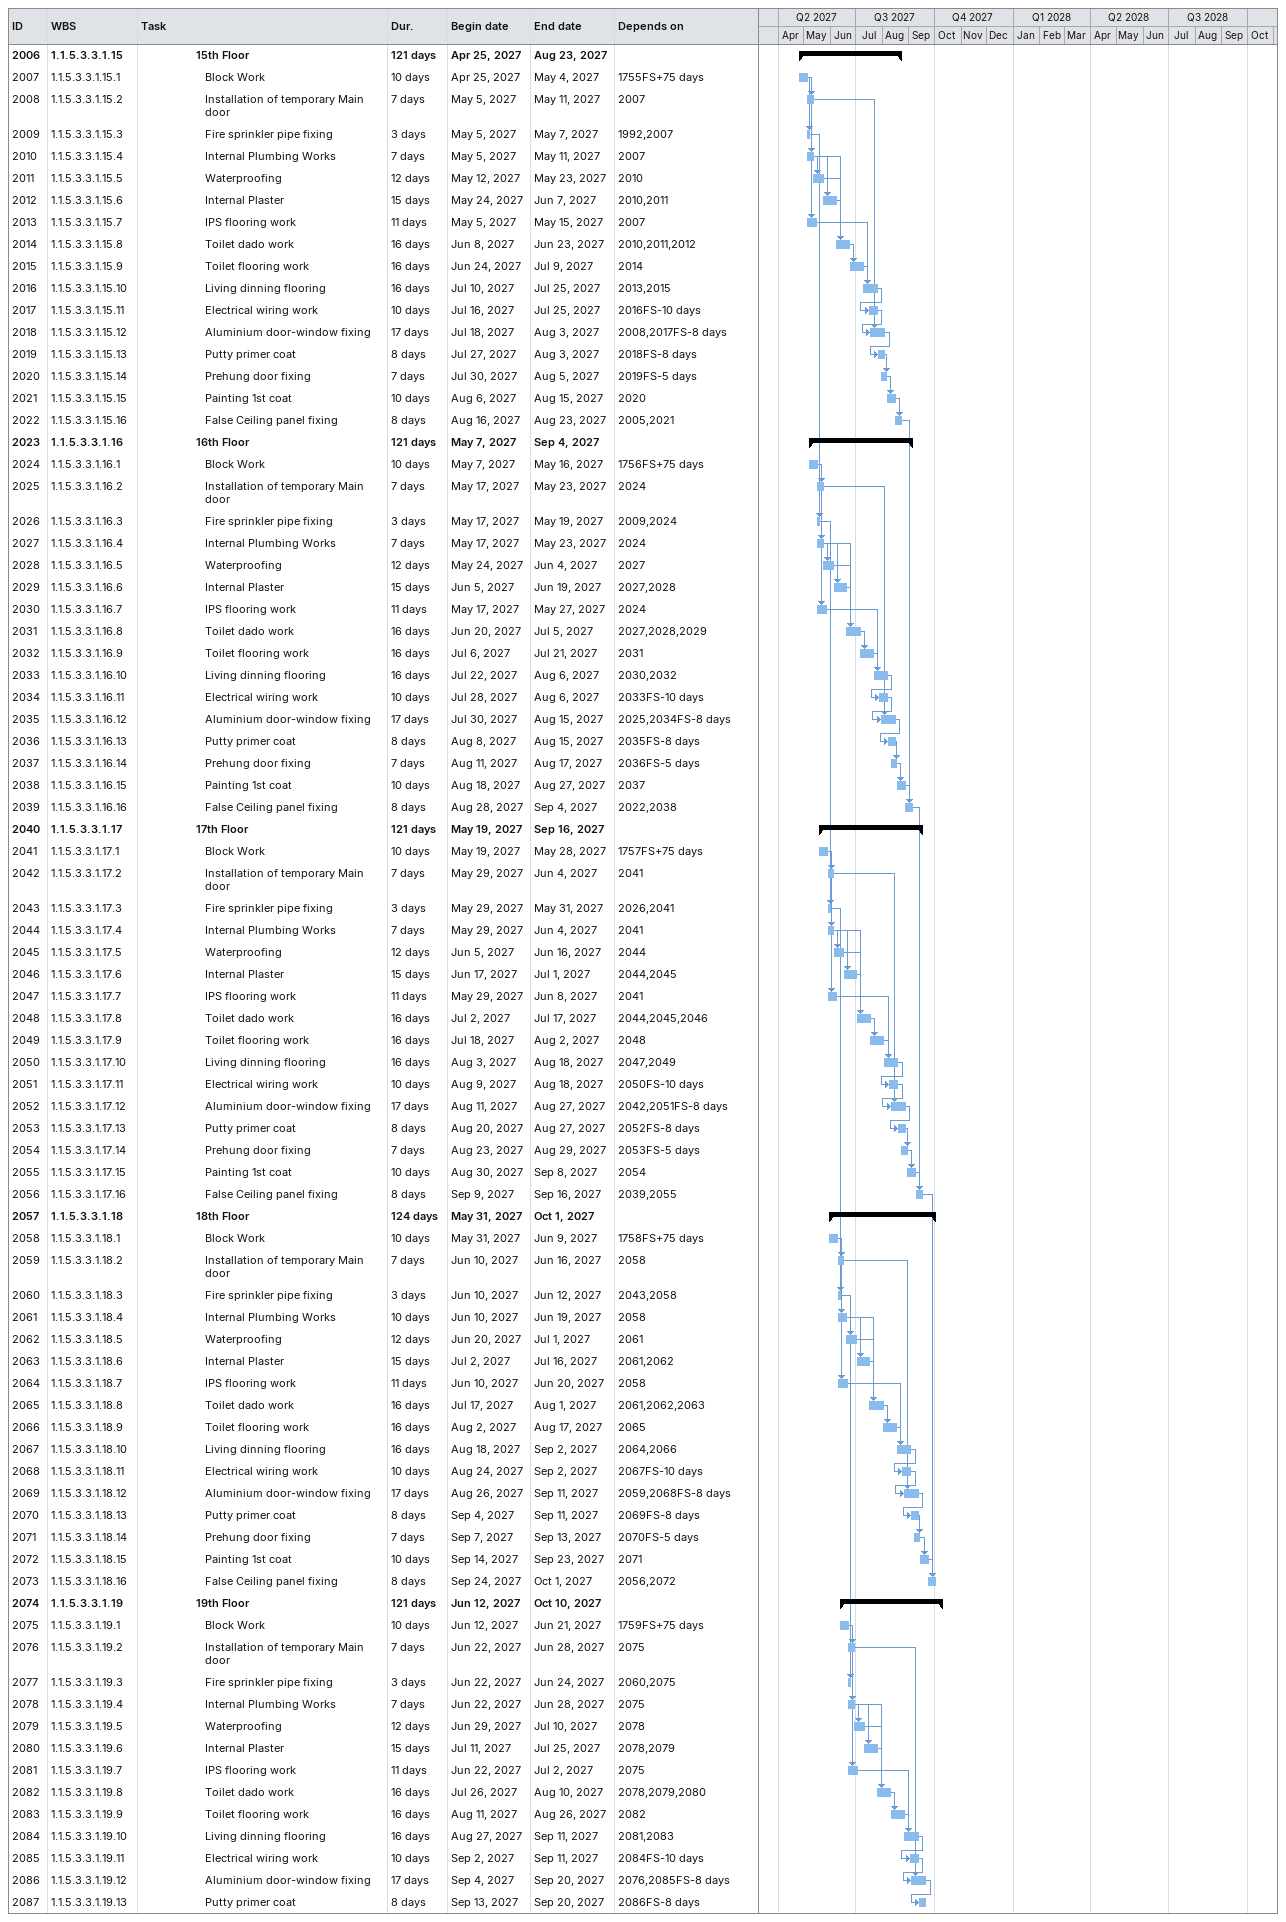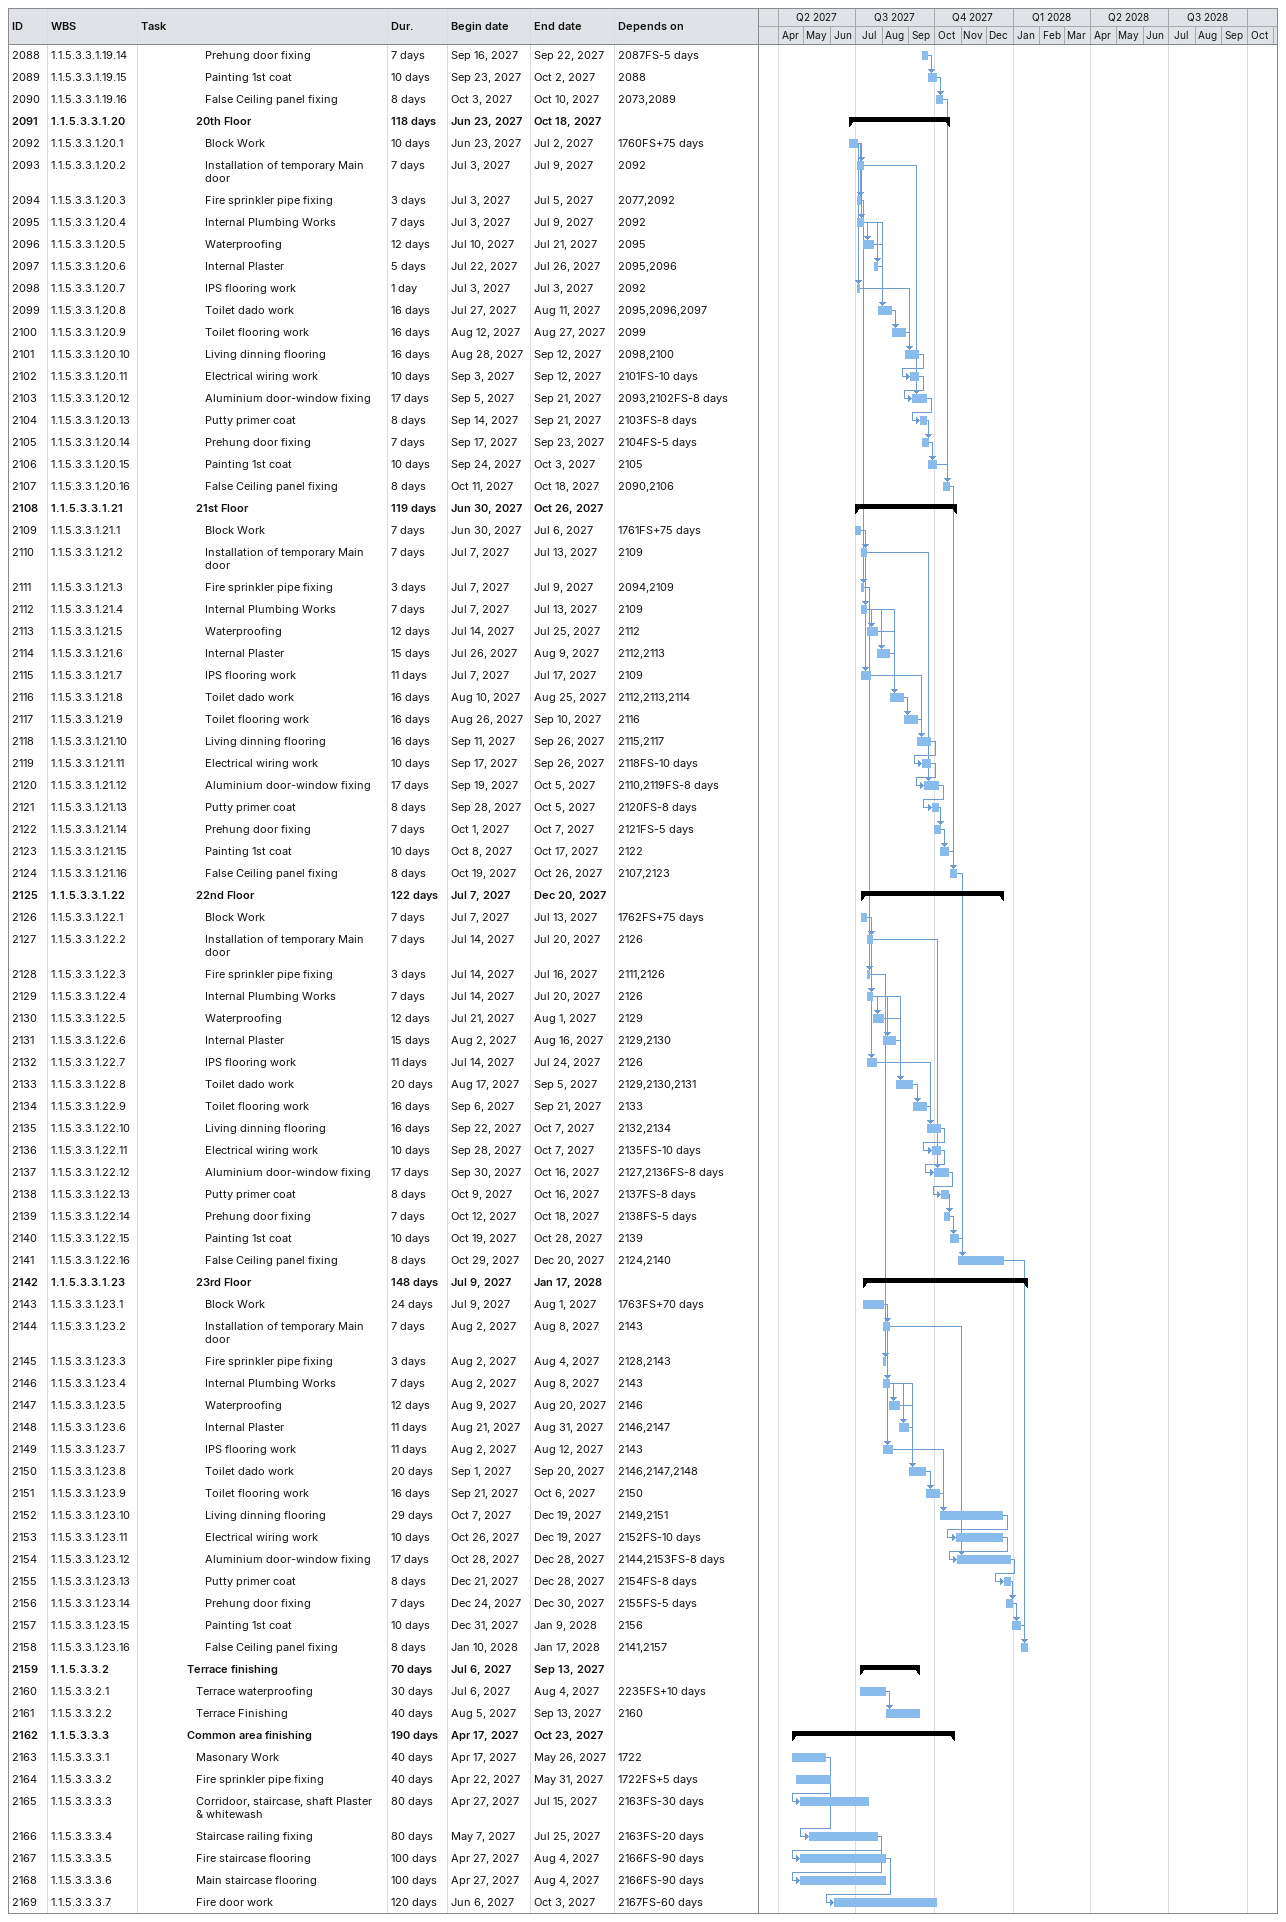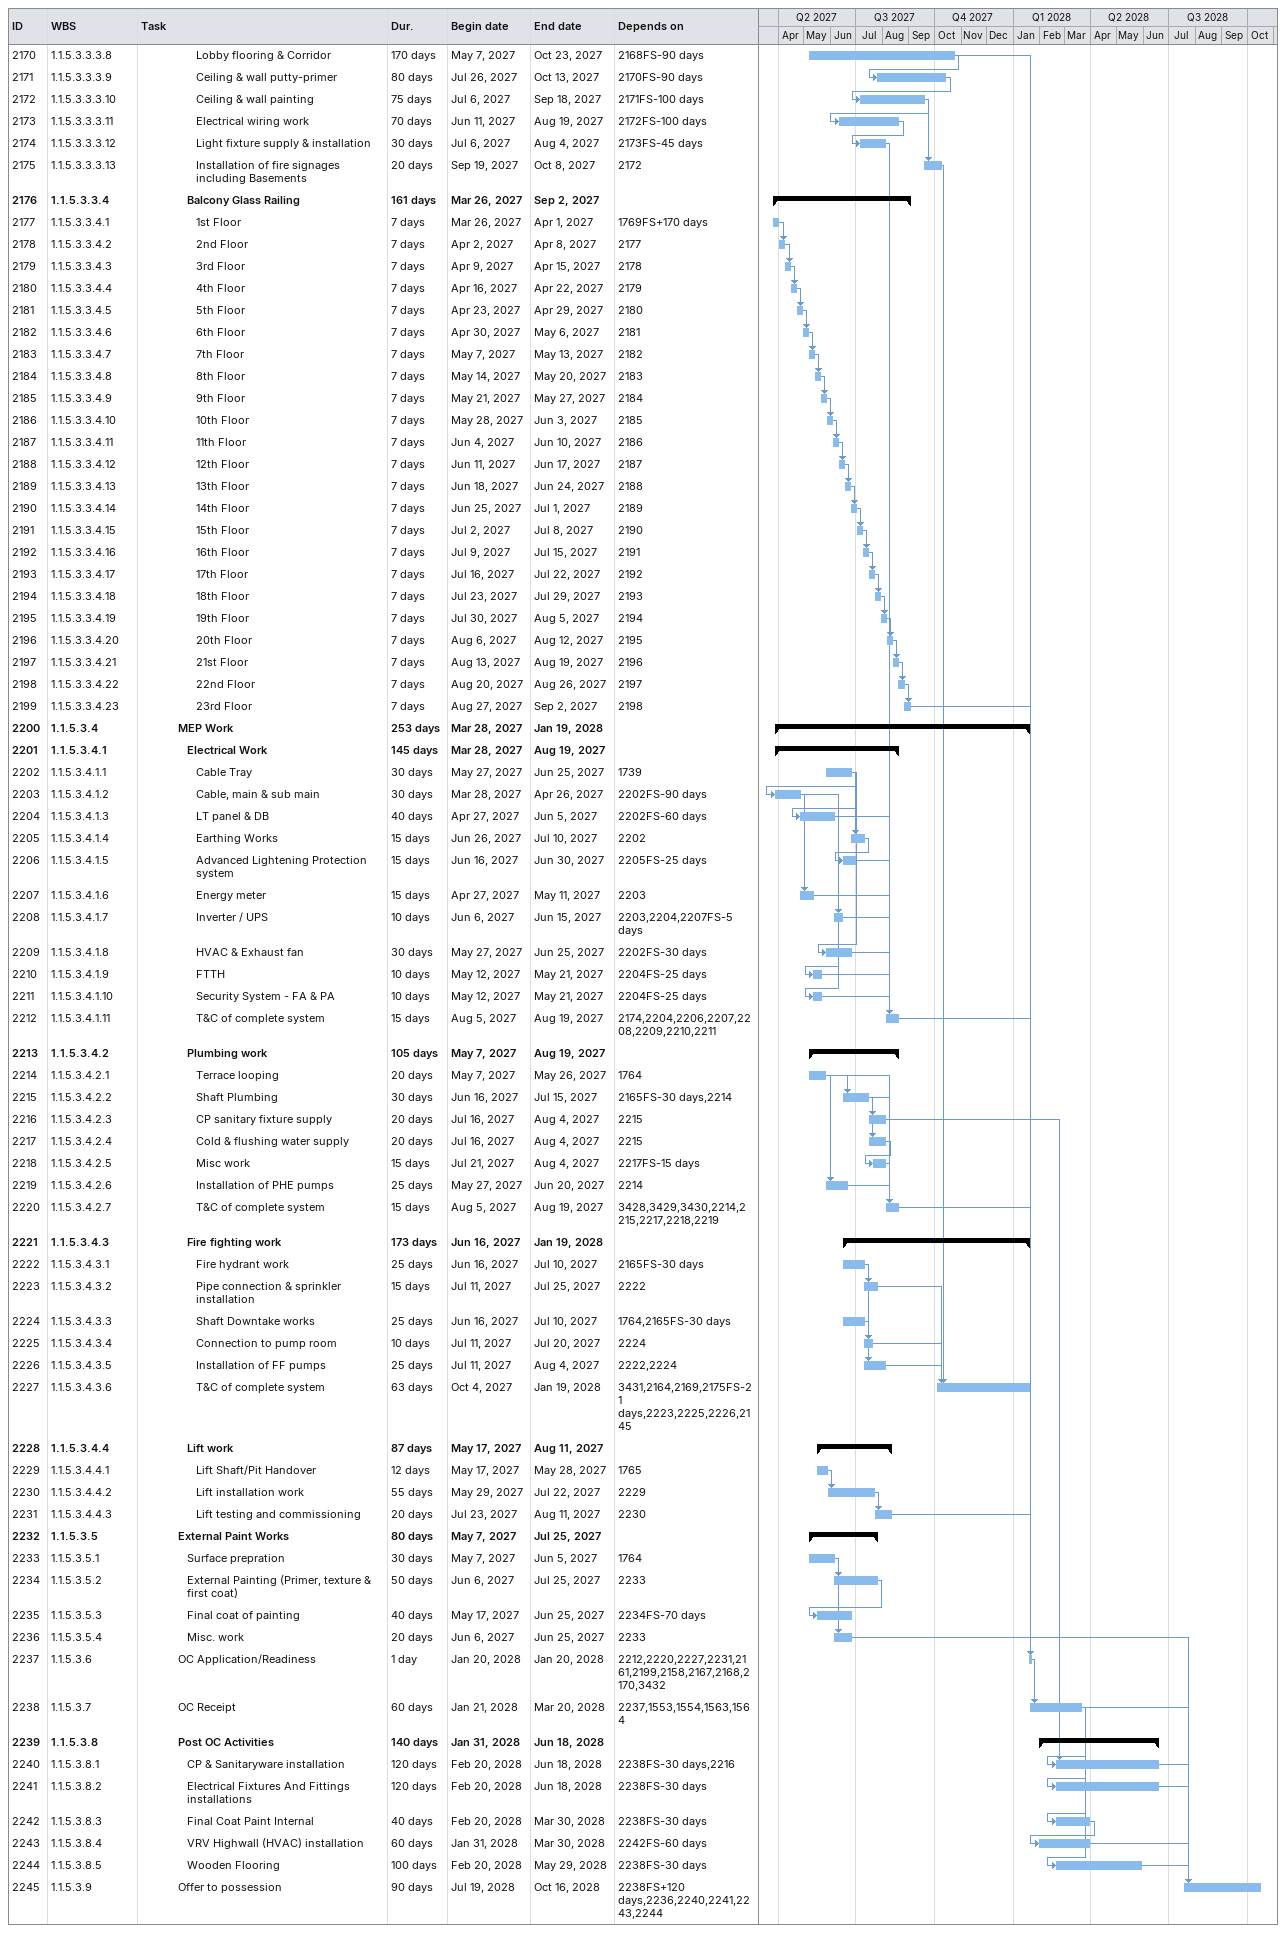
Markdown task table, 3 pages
| ID | WBS | Task | Duration | Start | Finish | Predecessors |
|---|---|---|---|---|---|---|
| 2006 | 1.1.5.3.3.1.15 | **15th Floor** | 121d | 2027-04-25 | 2027-08-23 |  |
| 2007 | 1.1.5.3.3.1.15.1 | Block Work | 10d | 2027-04-25 | 2027-05-04 | 1755FS+75d |
| 2008 | 1.1.5.3.3.1.15.2 | Installation of temporary Main door | 7d | 2027-05-05 | 2027-05-11 | 2007 |
| 2009 | 1.1.5.3.3.1.15.3 | Fire sprinkler pipe fixing | 3d | 2027-05-05 | 2027-05-07 | 1992, 2007 |
| 2010 | 1.1.5.3.3.1.15.4 | Internal Plumbing Works | 7d | 2027-05-05 | 2027-05-11 | 2007 |
| 2011 | 1.1.5.3.3.1.15.5 | Waterproofing | 12d | 2027-05-12 | 2027-05-23 | 2010 |
| 2012 | 1.1.5.3.3.1.15.6 | Internal Plaster | 15d | 2027-05-24 | 2027-06-07 | 2010, 2011 |
| 2013 | 1.1.5.3.3.1.15.7 | IPS flooring work | 11d | 2027-05-05 | 2027-05-15 | 2007 |
| 2014 | 1.1.5.3.3.1.15.8 | Toilet dado work | 16d | 2027-06-08 | 2027-06-23 | 2010, 2011, 2012 |
| 2015 | 1.1.5.3.3.1.15.9 | Toilet flooring work | 16d | 2027-06-24 | 2027-07-09 | 2014 |
| 2016 | 1.1.5.3.3.1.15.10 | Living dinning flooring | 16d | 2027-07-10 | 2027-07-25 | 2013, 2015 |
| 2017 | 1.1.5.3.3.1.15.11 | Electrical wiring work | 10d | 2027-07-16 | 2027-07-25 | 2016FS-10d |
| 2018 | 1.1.5.3.3.1.15.12 | Aluminium door-window fixing | 17d | 2027-07-18 | 2027-08-03 | 2008, 2017FS-8d |
| 2019 | 1.1.5.3.3.1.15.13 | Putty primer coat | 8d | 2027-07-27 | 2027-08-03 | 2018FS-8d |
| 2020 | 1.1.5.3.3.1.15.14 | Prehung door fixing | 7d | 2027-07-30 | 2027-08-05 | 2019FS-5d |
| 2021 | 1.1.5.3.3.1.15.15 | Painting 1st coat | 10d | 2027-08-06 | 2027-08-15 | 2020 |
| 2022 | 1.1.5.3.3.1.15.16 | False Ceiling panel fixing | 8d | 2027-08-16 | 2027-08-23 | 2005, 2021 |
| 2023 | 1.1.5.3.3.1.16 | **16th Floor** | 121d | 2027-05-07 | 2027-09-04 |  |
| 2024 | 1.1.5.3.3.1.16.1 | Block Work | 10d | 2027-05-07 | 2027-05-16 | 1756FS+75d |
| 2025 | 1.1.5.3.3.1.16.2 | Installation of temporary Main door | 7d | 2027-05-17 | 2027-05-23 | 2024 |
| 2026 | 1.1.5.3.3.1.16.3 | Fire sprinkler pipe fixing | 3d | 2027-05-17 | 2027-05-19 | 2009, 2024 |
| 2027 | 1.1.5.3.3.1.16.4 | Internal Plumbing Works | 7d | 2027-05-17 | 2027-05-23 | 2024 |
| 2028 | 1.1.5.3.3.1.16.5 | Waterproofing | 12d | 2027-05-24 | 2027-06-04 | 2027 |
| 2029 | 1.1.5.3.3.1.16.6 | Internal Plaster | 15d | 2027-06-05 | 2027-06-19 | 2027, 2028 |
| 2030 | 1.1.5.3.3.1.16.7 | IPS flooring work | 11d | 2027-05-17 | 2027-05-27 | 2024 |
| 2031 | 1.1.5.3.3.1.16.8 | Toilet dado work | 16d | 2027-06-20 | 2027-07-05 | 2027, 2028, 2029 |
| 2032 | 1.1.5.3.3.1.16.9 | Toilet flooring work | 16d | 2027-07-06 | 2027-07-21 | 2031 |
| 2033 | 1.1.5.3.3.1.16.10 | Living dinning flooring | 16d | 2027-07-22 | 2027-08-06 | 2030, 2032 |
| 2034 | 1.1.5.3.3.1.16.11 | Electrical wiring work | 10d | 2027-07-28 | 2027-08-06 | 2033FS-10d |
| 2035 | 1.1.5.3.3.1.16.12 | Aluminium door-window fixing | 17d | 2027-07-30 | 2027-08-15 | 2025, 2034FS-8d |
| 2036 | 1.1.5.3.3.1.16.13 | Putty primer coat | 8d | 2027-08-08 | 2027-08-15 | 2035FS-8d |
| 2037 | 1.1.5.3.3.1.16.14 | Prehung door fixing | 7d | 2027-08-11 | 2027-08-17 | 2036FS-5d |
| 2038 | 1.1.5.3.3.1.16.15 | Painting 1st coat | 10d | 2027-08-18 | 2027-08-27 | 2037 |
| 2039 | 1.1.5.3.3.1.16.16 | False Ceiling panel fixing | 8d | 2027-08-28 | 2027-09-04 | 2022, 2038 |
| 2040 | 1.1.5.3.3.1.17 | **17th Floor** | 121d | 2027-05-19 | 2027-09-16 |  |
| 2041 | 1.1.5.3.3.1.17.1 | Block Work | 10d | 2027-05-19 | 2027-05-28 | 1757FS+75d |
| 2042 | 1.1.5.3.3.1.17.2 | Installation of temporary Main door | 7d | 2027-05-29 | 2027-06-04 | 2041 |
| 2043 | 1.1.5.3.3.1.17.3 | Fire sprinkler pipe fixing | 3d | 2027-05-29 | 2027-05-31 | 2026, 2041 |
| 2044 | 1.1.5.3.3.1.17.4 | Internal Plumbing Works | 7d | 2027-05-29 | 2027-06-04 | 2041 |
| 2045 | 1.1.5.3.3.1.17.5 | Waterproofing | 12d | 2027-06-05 | 2027-06-16 | 2044 |
| 2046 | 1.1.5.3.3.1.17.6 | Internal Plaster | 15d | 2027-06-17 | 2027-07-01 | 2044, 2045 |
| 2047 | 1.1.5.3.3.1.17.7 | IPS flooring work | 11d | 2027-05-29 | 2027-06-08 | 2041 |
| 2048 | 1.1.5.3.3.1.17.8 | Toilet dado work | 16d | 2027-07-02 | 2027-07-17 | 2044, 2045, 2046 |
| 2049 | 1.1.5.3.3.1.17.9 | Toilet flooring work | 16d | 2027-07-18 | 2027-08-02 | 2048 |
| 2050 | 1.1.5.3.3.1.17.10 | Living dinning flooring | 16d | 2027-08-03 | 2027-08-18 | 2047, 2049 |
| 2051 | 1.1.5.3.3.1.17.11 | Electrical wiring work | 10d | 2027-08-09 | 2027-08-18 | 2050FS-10d |
| 2052 | 1.1.5.3.3.1.17.12 | Aluminium door-window fixing | 17d | 2027-08-11 | 2027-08-27 | 2042, 2051FS-8d |
| 2053 | 1.1.5.3.3.1.17.13 | Putty primer coat | 8d | 2027-08-20 | 2027-08-27 | 2052FS-8d |
| 2054 | 1.1.5.3.3.1.17.14 | Prehung door fixing | 7d | 2027-08-23 | 2027-08-29 | 2053FS-5d |
| 2055 | 1.1.5.3.3.1.17.15 | Painting 1st coat | 10d | 2027-08-30 | 2027-09-08 | 2054 |
| 2056 | 1.1.5.3.3.1.17.16 | False Ceiling panel fixing | 8d | 2027-09-09 | 2027-09-16 | 2039, 2055 |
| 2057 | 1.1.5.3.3.1.18 | **18th Floor** | 124d | 2027-05-31 | 2027-10-01 |  |
| 2058 | 1.1.5.3.3.1.18.1 | Block Work | 10d | 2027-05-31 | 2027-06-09 | 1758FS+75d |
| 2059 | 1.1.5.3.3.1.18.2 | Installation of temporary Main door | 7d | 2027-06-10 | 2027-06-16 | 2058 |
| 2060 | 1.1.5.3.3.1.18.3 | Fire sprinkler pipe fixing | 3d | 2027-06-10 | 2027-06-12 | 2043, 2058 |
| 2061 | 1.1.5.3.3.1.18.4 | Internal Plumbing Works | 10d | 2027-06-10 | 2027-06-19 | 2058 |
| 2062 | 1.1.5.3.3.1.18.5 | Waterproofing | 12d | 2027-06-20 | 2027-07-01 | 2061 |
| 2063 | 1.1.5.3.3.1.18.6 | Internal Plaster | 15d | 2027-07-02 | 2027-07-16 | 2061, 2062 |
| 2064 | 1.1.5.3.3.1.18.7 | IPS flooring work | 11d | 2027-06-10 | 2027-06-20 | 2058 |
| 2065 | 1.1.5.3.3.1.18.8 | Toilet dado work | 16d | 2027-07-17 | 2027-08-01 | 2061, 2062, 2063 |
| 2066 | 1.1.5.3.3.1.18.9 | Toilet flooring work | 16d | 2027-08-02 | 2027-08-17 | 2065 |
| 2067 | 1.1.5.3.3.1.18.10 | Living dinning flooring | 16d | 2027-08-18 | 2027-09-02 | 2064, 2066 |
| 2068 | 1.1.5.3.3.1.18.11 | Electrical wiring work | 10d | 2027-08-24 | 2027-09-02 | 2067FS-10d |
| 2069 | 1.1.5.3.3.1.18.12 | Aluminium door-window fixing | 17d | 2027-08-26 | 2027-09-11 | 2059, 2068FS-8d |
| 2070 | 1.1.5.3.3.1.18.13 | Putty primer coat | 8d | 2027-09-04 | 2027-09-11 | 2069FS-8d |
| 2071 | 1.1.5.3.3.1.18.14 | Prehung door fixing | 7d | 2027-09-07 | 2027-09-13 | 2070FS-5d |
| 2072 | 1.1.5.3.3.1.18.15 | Painting 1st coat | 10d | 2027-09-14 | 2027-09-23 | 2071 |
| 2073 | 1.1.5.3.3.1.18.16 | False Ceiling panel fixing | 8d | 2027-09-24 | 2027-10-01 | 2056, 2072 |
| 2074 | 1.1.5.3.3.1.19 | **19th Floor** | 121d | 2027-06-12 | 2027-10-10 |  |
| 2075 | 1.1.5.3.3.1.19.1 | Block Work | 10d | 2027-06-12 | 2027-06-21 | 1759FS+75d |
| 2076 | 1.1.5.3.3.1.19.2 | Installation of temporary Main door | 7d | 2027-06-22 | 2027-06-28 | 2075 |
| 2077 | 1.1.5.3.3.1.19.3 | Fire sprinkler pipe fixing | 3d | 2027-06-22 | 2027-06-24 | 2060, 2075 |
| 2078 | 1.1.5.3.3.1.19.4 | Internal Plumbing Works | 7d | 2027-06-22 | 2027-06-28 | 2075 |
| 2079 | 1.1.5.3.3.1.19.5 | Waterproofing | 12d | 2027-06-29 | 2027-07-10 | 2078 |
| 2080 | 1.1.5.3.3.1.19.6 | Internal Plaster | 15d | 2027-07-11 | 2027-07-25 | 2078, 2079 |
| 2081 | 1.1.5.3.3.1.19.7 | IPS flooring work | 11d | 2027-06-22 | 2027-07-02 | 2075 |
| 2082 | 1.1.5.3.3.1.19.8 | Toilet dado work | 16d | 2027-07-26 | 2027-08-10 | 2078, 2079, 2080 |
| 2083 | 1.1.5.3.3.1.19.9 | Toilet flooring work | 16d | 2027-08-11 | 2027-08-26 | 2082 |
| 2084 | 1.1.5.3.3.1.19.10 | Living dinning flooring | 16d | 2027-08-27 | 2027-09-11 | 2081, 2083 |
| 2085 | 1.1.5.3.3.1.19.11 | Electrical wiring work | 10d | 2027-09-02 | 2027-09-11 | 2084FS-10d |
| 2086 | 1.1.5.3.3.1.19.12 | Aluminium door-window fixing | 17d | 2027-09-04 | 2027-09-20 | 2076, 2085FS-8d |
| 2087 | 1.1.5.3.3.1.19.13 | Putty primer coat | 8d | 2027-09-13 | 2027-09-20 | 2086FS-8d |
| 2088 | 1.1.5.3.3.1.19.14 | Prehung door fixing | 7d | 2027-09-16 | 2027-09-22 | 2087FS-5d |
| 2089 | 1.1.5.3.3.1.19.15 | Painting 1st coat | 10d | 2027-09-23 | 2027-10-02 | 2088 |
| 2090 | 1.1.5.3.3.1.19.16 | False Ceiling panel fixing | 8d | 2027-10-03 | 2027-10-10 | 2073, 2089 |
| 2091 | 1.1.5.3.3.1.20 | **20th Floor** | 118d | 2027-06-23 | 2027-10-18 |  |
| 2092 | 1.1.5.3.3.1.20.1 | Block Work | 10d | 2027-06-23 | 2027-07-02 | 1760FS+75d |
| 2093 | 1.1.5.3.3.1.20.2 | Installation of temporary Main door | 7d | 2027-07-03 | 2027-07-09 | 2092 |
| 2094 | 1.1.5.3.3.1.20.3 | Fire sprinkler pipe fixing | 3d | 2027-07-03 | 2027-07-05 | 2077, 2092 |
| 2095 | 1.1.5.3.3.1.20.4 | Internal Plumbing Works | 7d | 2027-07-03 | 2027-07-09 | 2092 |
| 2096 | 1.1.5.3.3.1.20.5 | Waterproofing | 12d | 2027-07-10 | 2027-07-21 | 2095 |
| 2097 | 1.1.5.3.3.1.20.6 | Internal Plaster | 5d | 2027-07-22 | 2027-07-26 | 2095, 2096 |
| 2098 | 1.1.5.3.3.1.20.7 | IPS flooring work | 1d | 2027-07-03 | 2027-07-03 | 2092 |
| 2099 | 1.1.5.3.3.1.20.8 | Toilet dado work | 16d | 2027-07-27 | 2027-08-11 | 2095, 2096, 2097 |
| 2100 | 1.1.5.3.3.1.20.9 | Toilet flooring work | 16d | 2027-08-12 | 2027-08-27 | 2099 |
| 2101 | 1.1.5.3.3.1.20.10 | Living dinning flooring | 16d | 2027-08-28 | 2027-09-12 | 2098, 2100 |
| 2102 | 1.1.5.3.3.1.20.11 | Electrical wiring work | 10d | 2027-09-03 | 2027-09-12 | 2101FS-10d |
| 2103 | 1.1.5.3.3.1.20.12 | Aluminium door-window fixing | 17d | 2027-09-05 | 2027-09-21 | 2093, 2102FS-8d |
| 2104 | 1.1.5.3.3.1.20.13 | Putty primer coat | 8d | 2027-09-14 | 2027-09-21 | 2103FS-8d |
| 2105 | 1.1.5.3.3.1.20.14 | Prehung door fixing | 7d | 2027-09-17 | 2027-09-23 | 2104FS-5d |
| 2106 | 1.1.5.3.3.1.20.15 | Painting 1st coat | 10d | 2027-09-24 | 2027-10-03 | 2105 |
| 2107 | 1.1.5.3.3.1.20.16 | False Ceiling panel fixing | 8d | 2027-10-11 | 2027-10-18 | 2090, 2106 |
| 2108 | 1.1.5.3.3.1.21 | **21st Floor** | 119d | 2027-06-30 | 2027-10-26 |  |
| 2109 | 1.1.5.3.3.1.21.1 | Block Work | 7d | 2027-06-30 | 2027-07-06 | 1761FS+75d |
| 2110 | 1.1.5.3.3.1.21.2 | Installation of temporary Main door | 7d | 2027-07-07 | 2027-07-13 | 2109 |
| 2111 | 1.1.5.3.3.1.21.3 | Fire sprinkler pipe fixing | 3d | 2027-07-07 | 2027-07-09 | 2094, 2109 |
| 2112 | 1.1.5.3.3.1.21.4 | Internal Plumbing Works | 7d | 2027-07-07 | 2027-07-13 | 2109 |
| 2113 | 1.1.5.3.3.1.21.5 | Waterproofing | 12d | 2027-07-14 | 2027-07-25 | 2112 |
| 2114 | 1.1.5.3.3.1.21.6 | Internal Plaster | 15d | 2027-07-26 | 2027-08-09 | 2112, 2113 |
| 2115 | 1.1.5.3.3.1.21.7 | IPS flooring work | 11d | 2027-07-07 | 2027-07-17 | 2109 |
| 2116 | 1.1.5.3.3.1.21.8 | Toilet dado work | 16d | 2027-08-10 | 2027-08-25 | 2112, 2113, 2114 |
| 2117 | 1.1.5.3.3.1.21.9 | Toilet flooring work | 16d | 2027-08-26 | 2027-09-10 | 2116 |
| 2118 | 1.1.5.3.3.1.21.10 | Living dinning flooring | 16d | 2027-09-11 | 2027-09-26 | 2115, 2117 |
| 2119 | 1.1.5.3.3.1.21.11 | Electrical wiring work | 10d | 2027-09-17 | 2027-09-26 | 2118FS-10d |
| 2120 | 1.1.5.3.3.1.21.12 | Aluminium door-window fixing | 17d | 2027-09-19 | 2027-10-05 | 2110, 2119FS-8d |
| 2121 | 1.1.5.3.3.1.21.13 | Putty primer coat | 8d | 2027-09-28 | 2027-10-05 | 2120FS-8d |
| 2122 | 1.1.5.3.3.1.21.14 | Prehung door fixing | 7d | 2027-10-01 | 2027-10-07 | 2121FS-5d |
| 2123 | 1.1.5.3.3.1.21.15 | Painting 1st coat | 10d | 2027-10-08 | 2027-10-17 | 2122 |
| 2124 | 1.1.5.3.3.1.21.16 | False Ceiling panel fixing | 8d | 2027-10-19 | 2027-10-26 | 2107, 2123 |
| 2125 | 1.1.5.3.3.1.22 | **22nd Floor** | 122d | 2027-07-07 | 2027-12-20 |  |
| 2126 | 1.1.5.3.3.1.22.1 | Block Work | 7d | 2027-07-07 | 2027-07-13 | 1762FS+75d |
| 2127 | 1.1.5.3.3.1.22.2 | Installation of temporary Main door | 7d | 2027-07-14 | 2027-07-20 | 2126 |
| 2128 | 1.1.5.3.3.1.22.3 | Fire sprinkler pipe fixing | 3d | 2027-07-14 | 2027-07-16 | 2111, 2126 |
| 2129 | 1.1.5.3.3.1.22.4 | Internal Plumbing Works | 7d | 2027-07-14 | 2027-07-20 | 2126 |
| 2130 | 1.1.5.3.3.1.22.5 | Waterproofing | 12d | 2027-07-21 | 2027-08-01 | 2129 |
| 2131 | 1.1.5.3.3.1.22.6 | Internal Plaster | 15d | 2027-08-02 | 2027-08-16 | 2129, 2130 |
| 2132 | 1.1.5.3.3.1.22.7 | IPS flooring work | 11d | 2027-07-14 | 2027-07-24 | 2126 |
| 2133 | 1.1.5.3.3.1.22.8 | Toilet dado work | 20d | 2027-08-17 | 2027-09-05 | 2129, 2130, 2131 |
| 2134 | 1.1.5.3.3.1.22.9 | Toilet flooring work | 16d | 2027-09-06 | 2027-09-21 | 2133 |
| 2135 | 1.1.5.3.3.1.22.10 | Living dinning flooring | 16d | 2027-09-22 | 2027-10-07 | 2132, 2134 |
| 2136 | 1.1.5.3.3.1.22.11 | Electrical wiring work | 10d | 2027-09-28 | 2027-10-07 | 2135FS-10d |
| 2137 | 1.1.5.3.3.1.22.12 | Aluminium door-window fixing | 17d | 2027-09-30 | 2027-10-16 | 2127, 2136FS-8d |
| 2138 | 1.1.5.3.3.1.22.13 | Putty primer coat | 8d | 2027-10-09 | 2027-10-16 | 2137FS-8d |
| 2139 | 1.1.5.3.3.1.22.14 | Prehung door fixing | 7d | 2027-10-12 | 2027-10-18 | 2138FS-5d |
| 2140 | 1.1.5.3.3.1.22.15 | Painting 1st coat | 10d | 2027-10-19 | 2027-10-28 | 2139 |
| 2141 | 1.1.5.3.3.1.22.16 | False Ceiling panel fixing | 8d | 2027-10-29 | 2027-12-20 | 2124, 2140 |
| 2142 | 1.1.5.3.3.1.23 | **23rd Floor** | 148d | 2027-07-09 | 2028-01-17 |  |
| 2143 | 1.1.5.3.3.1.23.1 | Block Work | 24d | 2027-07-09 | 2027-08-01 | 1763FS+70d |
| 2144 | 1.1.5.3.3.1.23.2 | Installation of temporary Main door | 7d | 2027-08-02 | 2027-08-08 | 2143 |
| 2145 | 1.1.5.3.3.1.23.3 | Fire sprinkler pipe fixing | 3d | 2027-08-02 | 2027-08-04 | 2128, 2143 |
| 2146 | 1.1.5.3.3.1.23.4 | Internal Plumbing Works | 7d | 2027-08-02 | 2027-08-08 | 2143 |
| 2147 | 1.1.5.3.3.1.23.5 | Waterproofing | 12d | 2027-08-09 | 2027-08-20 | 2146 |
| 2148 | 1.1.5.3.3.1.23.6 | Internal Plaster | 11d | 2027-08-21 | 2027-08-31 | 2146, 2147 |
| 2149 | 1.1.5.3.3.1.23.7 | IPS flooring work | 11d | 2027-08-02 | 2027-08-12 | 2143 |
| 2150 | 1.1.5.3.3.1.23.8 | Toilet dado work | 20d | 2027-09-01 | 2027-09-20 | 2146, 2147, 2148 |
| 2151 | 1.1.5.3.3.1.23.9 | Toilet flooring work | 16d | 2027-09-21 | 2027-10-06 | 2150 |
| 2152 | 1.1.5.3.3.1.23.10 | Living dinning flooring | 29d | 2027-10-07 | 2027-12-19 | 2149, 2151 |
| 2153 | 1.1.5.3.3.1.23.11 | Electrical wiring work | 10d | 2027-10-26 | 2027-12-19 | 2152FS-10d |
| 2154 | 1.1.5.3.3.1.23.12 | Aluminium door-window fixing | 17d | 2027-10-28 | 2027-12-28 | 2144, 2153FS-8d |
| 2155 | 1.1.5.3.3.1.23.13 | Putty primer coat | 8d | 2027-12-21 | 2027-12-28 | 2154FS-8d |
| 2156 | 1.1.5.3.3.1.23.14 | Prehung door fixing | 7d | 2027-12-24 | 2027-12-30 | 2155FS-5d |
| 2157 | 1.1.5.3.3.1.23.15 | Painting 1st coat | 10d | 2027-12-31 | 2028-01-09 | 2156 |
| 2158 | 1.1.5.3.3.1.23.16 | False Ceiling panel fixing | 8d | 2028-01-10 | 2028-01-17 | 2141, 2157 |
| 2159 | 1.1.5.3.3.2 | **Terrace finishing** | 70d | 2027-07-06 | 2027-09-13 |  |
| 2160 | 1.1.5.3.3.2.1 | Terrace waterproofing | 30d | 2027-07-06 | 2027-08-04 | 2235FS+10d |
| 2161 | 1.1.5.3.3.2.2 | Terrace Finishing | 40d | 2027-08-05 | 2027-09-13 | 2160 |
| 2162 | 1.1.5.3.3.3 | **Common area finishing** | 190d | 2027-04-17 | 2027-10-23 |  |
| 2163 | 1.1.5.3.3.3.1 | Masonary Work | 40d | 2027-04-17 | 2027-05-26 | 1722 |
| 2164 | 1.1.5.3.3.3.2 | Fire sprinkler pipe fixing | 40d | 2027-04-22 | 2027-05-31 | 1722FS+5d |
| 2165 | 1.1.5.3.3.3.3 | Corridoor, staircase, shaft Plaster & whitewash | 80d | 2027-04-27 | 2027-07-15 | 2163FS-30d |
| 2166 | 1.1.5.3.3.3.4 | Staircase railing fixing | 80d | 2027-05-07 | 2027-07-25 | 2163FS-20d |
| 2167 | 1.1.5.3.3.3.5 | Fire staircase flooring | 100d | 2027-04-27 | 2027-08-04 | 2166FS-90d |
| 2168 | 1.1.5.3.3.3.6 | Main staircase flooring | 100d | 2027-04-27 | 2027-08-04 | 2166FS-90d |
| 2169 | 1.1.5.3.3.3.7 | Fire door work | 120d | 2027-06-06 | 2027-10-03 | 2167FS-60d |
| 2170 | 1.1.5.3.3.3.8 | Lobby flooring & Corridor | 170d | 2027-05-07 | 2027-10-23 | 2168FS-90d |
| 2171 | 1.1.5.3.3.3.9 | Ceiling & wall putty-primer | 80d | 2027-07-26 | 2027-10-13 | 2170FS-90d |
| 2172 | 1.1.5.3.3.3.10 | Ceiling & wall painting | 75d | 2027-07-06 | 2027-09-18 | 2171FS-100d |
| 2173 | 1.1.5.3.3.3.11 | Electrical wiring work | 70d | 2027-06-11 | 2027-08-19 | 2172FS-100d |
| 2174 | 1.1.5.3.3.3.12 | Light fixture supply & installation | 30d | 2027-07-06 | 2027-08-04 | 2173FS-45d |
| 2175 | 1.1.5.3.3.3.13 | Installation of fire signages including Basements | 20d | 2027-09-19 | 2027-10-08 | 2172 |
| 2176 | 1.1.5.3.3.4 | **Balcony Glass Railing** | 161d | 2027-03-26 | 2027-09-02 |  |
| 2177 | 1.1.5.3.3.4.1 | 1st Floor | 7d | 2027-03-26 | 2027-04-01 | 1769FS+170d |
| 2178 | 1.1.5.3.3.4.2 | 2nd Floor | 7d | 2027-04-02 | 2027-04-08 | 2177 |
| 2179 | 1.1.5.3.3.4.3 | 3rd Floor | 7d | 2027-04-09 | 2027-04-15 | 2178 |
| 2180 | 1.1.5.3.3.4.4 | 4th Floor | 7d | 2027-04-16 | 2027-04-22 | 2179 |
| 2181 | 1.1.5.3.3.4.5 | 5th Floor | 7d | 2027-04-23 | 2027-04-29 | 2180 |
| 2182 | 1.1.5.3.3.4.6 | 6th Floor | 7d | 2027-04-30 | 2027-05-06 | 2181 |
| 2183 | 1.1.5.3.3.4.7 | 7th Floor | 7d | 2027-05-07 | 2027-05-13 | 2182 |
| 2184 | 1.1.5.3.3.4.8 | 8th Floor | 7d | 2027-05-14 | 2027-05-20 | 2183 |
| 2185 | 1.1.5.3.3.4.9 | 9th Floor | 7d | 2027-05-21 | 2027-05-27 | 2184 |
| 2186 | 1.1.5.3.3.4.10 | 10th Floor | 7d | 2027-05-28 | 2027-06-03 | 2185 |
| 2187 | 1.1.5.3.3.4.11 | 11th Floor | 7d | 2027-06-04 | 2027-06-10 | 2186 |
| 2188 | 1.1.5.3.3.4.12 | 12th Floor | 7d | 2027-06-11 | 2027-06-17 | 2187 |
| 2189 | 1.1.5.3.3.4.13 | 13th Floor | 7d | 2027-06-18 | 2027-06-24 | 2188 |
| 2190 | 1.1.5.3.3.4.14 | 14th Floor | 7d | 2027-06-25 | 2027-07-01 | 2189 |
| 2191 | 1.1.5.3.3.4.15 | 15th Floor | 7d | 2027-07-02 | 2027-07-08 | 2190 |
| 2192 | 1.1.5.3.3.4.16 | 16th Floor | 7d | 2027-07-09 | 2027-07-15 | 2191 |
| 2193 | 1.1.5.3.3.4.17 | 17th Floor | 7d | 2027-07-16 | 2027-07-22 | 2192 |
| 2194 | 1.1.5.3.3.4.18 | 18th Floor | 7d | 2027-07-23 | 2027-07-29 | 2193 |
| 2195 | 1.1.5.3.3.4.19 | 19th Floor | 7d | 2027-07-30 | 2027-08-05 | 2194 |
| 2196 | 1.1.5.3.3.4.20 | 20th Floor | 7d | 2027-08-06 | 2027-08-12 | 2195 |
| 2197 | 1.1.5.3.3.4.21 | 21st Floor | 7d | 2027-08-13 | 2027-08-19 | 2196 |
| 2198 | 1.1.5.3.3.4.22 | 22nd Floor | 7d | 2027-08-20 | 2027-08-26 | 2197 |
| 2199 | 1.1.5.3.3.4.23 | 23rd Floor | 7d | 2027-08-27 | 2027-09-02 | 2198 |
| 2200 | 1.1.5.3.4 | **MEP Work** | 253d | 2027-03-28 | 2028-01-19 |  |
| 2201 | 1.1.5.3.4.1 | **Electrical Work** | 145d | 2027-03-28 | 2027-08-19 |  |
| 2202 | 1.1.5.3.4.1.1 | Cable Tray | 30d | 2027-05-27 | 2027-06-25 | 1739 |
| 2203 | 1.1.5.3.4.1.2 | Cable, main & sub main | 30d | 2027-03-28 | 2027-04-26 | 2202FS-90d |
| 2204 | 1.1.5.3.4.1.3 | LT panel & DB | 40d | 2027-04-27 | 2027-06-05 | 2202FS-60d |
| 2205 | 1.1.5.3.4.1.4 | Earthing Works | 15d | 2027-06-26 | 2027-07-10 | 2202 |
| 2206 | 1.1.5.3.4.1.5 | Advanced Lightening Protection system | 15d | 2027-06-16 | 2027-06-30 | 2205FS-25d |
| 2207 | 1.1.5.3.4.1.6 | Energy meter | 15d | 2027-04-27 | 2027-05-11 | 2203 |
| 2208 | 1.1.5.3.4.1.7 | Inverter / UPS | 10d | 2027-06-06 | 2027-06-15 | 2203, 2204, 2207FS-5d |
| 2209 | 1.1.5.3.4.1.8 | HVAC & Exhaust fan | 30d | 2027-05-27 | 2027-06-25 | 2202FS-30d |
| 2210 | 1.1.5.3.4.1.9 | FTTH | 10d | 2027-05-12 | 2027-05-21 | 2204FS-25d |
| 2211 | 1.1.5.3.4.1.10 | Security System - FA & PA | 10d | 2027-05-12 | 2027-05-21 | 2204FS-25d |
| 2212 | 1.1.5.3.4.1.11 | T&C of complete system | 15d | 2027-08-05 | 2027-08-19 | 2174, 2204, 2206, 2207, 2208, 2209, 2210, 2211 |
| 2213 | 1.1.5.3.4.2 | **Plumbing work** | 105d | 2027-05-07 | 2027-08-19 |  |
| 2214 | 1.1.5.3.4.2.1 | Terrace looping | 20d | 2027-05-07 | 2027-05-26 | 1764 |
| 2215 | 1.1.5.3.4.2.2 | Shaft Plumbing | 30d | 2027-06-16 | 2027-07-15 | 2165FS-30d, 2214 |
| 2216 | 1.1.5.3.4.2.3 | CP sanitary fixture supply | 20d | 2027-07-16 | 2027-08-04 | 2215 |
| 2217 | 1.1.5.3.4.2.4 | Cold & flushing water supply | 20d | 2027-07-16 | 2027-08-04 | 2215 |
| 2218 | 1.1.5.3.4.2.5 | Misc work | 15d | 2027-07-21 | 2027-08-04 | 2217FS-15d |
| 2219 | 1.1.5.3.4.2.6 | Installation of PHE pumps | 25d | 2027-05-27 | 2027-06-20 | 2214 |
| 2220 | 1.1.5.3.4.2.7 | T&C of complete system | 15d | 2027-08-05 | 2027-08-19 | 3428, 3429, 3430, 2214, 2215, 2217, 2218, 2219 |
| 2221 | 1.1.5.3.4.3 | **Fire fighting work** | 173d | 2027-06-16 | 2028-01-19 |  |
| 2222 | 1.1.5.3.4.3.1 | Fire hydrant work | 25d | 2027-06-16 | 2027-07-10 | 2165FS-30d |
| 2223 | 1.1.5.3.4.3.2 | Pipe connection & sprinkler installation | 15d | 2027-07-11 | 2027-07-25 | 2222 |
| 2224 | 1.1.5.3.4.3.3 | Shaft Downtake works | 25d | 2027-06-16 | 2027-07-10 | 1764, 2165FS-30d |
| 2225 | 1.1.5.3.4.3.4 | Connection to pump room | 10d | 2027-07-11 | 2027-07-20 | 2224 |
| 2226 | 1.1.5.3.4.3.5 | Installation of FF pumps | 25d | 2027-07-11 | 2027-08-04 | 2222, 2224 |
| 2227 | 1.1.5.3.4.3.6 | T&C of complete system | 63d | 2027-10-04 | 2028-01-19 | 3431, 2164, 2169, 2175FS-21d, 2223, 2225, 2226, 2145 |
| 2228 | 1.1.5.3.4.4 | **Lift work** | 87d | 2027-05-17 | 2027-08-11 |  |
| 2229 | 1.1.5.3.4.4.1 | Lift Shaft/Pit Handover | 12d | 2027-05-17 | 2027-05-28 | 1765 |
| 2230 | 1.1.5.3.4.4.2 | Lift installation work | 55d | 2027-05-29 | 2027-07-22 | 2229 |
| 2231 | 1.1.5.3.4.4.3 | Lift testing and commissioning | 20d | 2027-07-23 | 2027-08-11 | 2230 |
| 2232 | 1.1.5.3.5 | **External Paint Works** | 80d | 2027-05-07 | 2027-07-25 |  |
| 2233 | 1.1.5.3.5.1 | Surface prepration | 30d | 2027-05-07 | 2027-06-05 | 1764 |
| 2234 | 1.1.5.3.5.2 | External Painting (Primer, texture & first coat) | 50d | 2027-06-06 | 2027-07-25 | 2233 |
| 2235 | 1.1.5.3.5.3 | Final coat of painting | 40d | 2027-05-17 | 2027-06-25 | 2234FS-70d |
| 2236 | 1.1.5.3.5.4 | Misc. work | 20d | 2027-06-06 | 2027-06-25 | 2233 |
| 2237 | 1.1.5.3.6 | OC Application/Readiness | 1d | 2028-01-20 | 2028-01-20 | 2212, 2220, 2227, 2231, 2161, 2199, 2158, 2167, 2168, 2170, 3432 |
| 2238 | 1.1.5.3.7 | OC Receipt | 60d | 2028-01-21 | 2028-03-20 | 2237, 1553, 1554, 1563, 1564 |
| 2239 | 1.1.5.3.8 | **Post OC Activities** | 140d | 2028-01-31 | 2028-06-18 |  |
| 2240 | 1.1.5.3.8.1 | CP & Sanitaryware installation | 120d | 2028-02-20 | 2028-06-18 | 2238FS-30d, 2216 |
| 2241 | 1.1.5.3.8.2 | Electrical Fixtures And Fittings installations | 120d | 2028-02-20 | 2028-06-18 | 2238FS-30d |
| 2242 | 1.1.5.3.8.3 | Final Coat Paint Internal | 40d | 2028-02-20 | 2028-03-30 | 2238FS-30d |
| 2243 | 1.1.5.3.8.4 | VRV Highwall (HVAC) installation | 60d | 2028-01-31 | 2028-03-30 | 2242FS-60d |
| 2244 | 1.1.5.3.8.5 | Wooden Flooring | 100d | 2028-02-20 | 2028-05-29 | 2238FS-30d |
| 2245 | 1.1.5.3.9 | Offer to possession | 90d | 2028-07-19 | 2028-10-16 | 2238FS+120d, 2236, 2240, 2241, 2243, 2244 |
